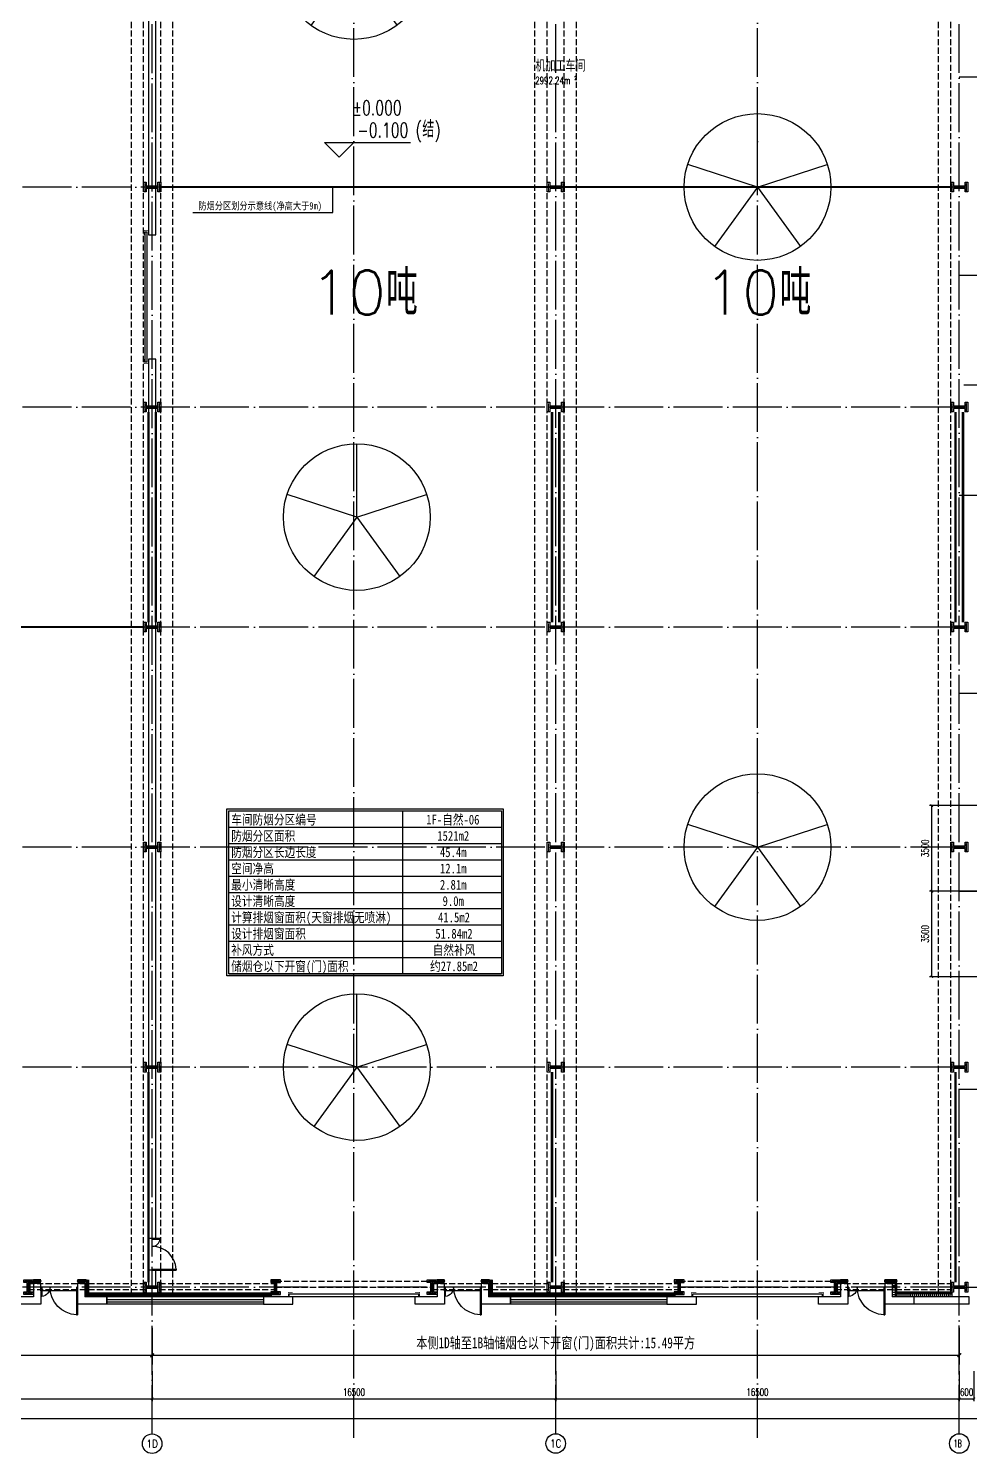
# Model space of a CAD drawing. Extents: x -555607 to 460190, y 498714 to 1664455.
# Drawn here: x -182508 to -144037, y 735017 to 793303 of the extents above; entities that cross this region are included whole.
import ezdxf
from ezdxf.enums import TextEntityAlignment as Align

# ---------------------------------------------------------------- set-up
doc = ezdxf.new("R2010")
doc.units = 0
doc.header["$LTSCALE"] = 1000
doc.header["$MEASUREMENT"] = 0
for name, pattern in [('10平面$0$DASH', [0.35, 0.25, -0.1]), ('CENTER', [2, 1.25, -0.25, 0.25, -0.25]), ('DASH', [0.35, 0.25, -0.1]), ('DOTE', [2.42, 2, -0.2, 0.02, -0.2])]:
    doc.linetypes.add(name, pattern=pattern)
doc.layers.get('Defpoints').update_dxf_attribs({"color": 210})
for name, color, linetype in [('10平面$0$WINDOW', 8, 'Continuous'), ('99平面图例外参$0$A-HATCH-2', 251, 'Continuous'), ('A-AXIS-D', 1, 'Continuous'), ('A-AXIS-DOTE', 14, 'DOTE'), ('A-AXIS-DP', 126, 'Continuous'), ('A-HATCH-2', 251, 'Continuous'), ('A-HRAIL', 250, 'Continuous'), ('A-LIN-V', 9, 'Continuous'), ('A-SFCE', 30, 'Continuous'), ('AS-WALL', 40, 'Continuous'), ('TH_DIM', 3, 'Continuous'), ('建-房间', 7, 'Continuous'), ('建-标高', 3, 'Continuous'), ('建-窗', 8, 'Continuous'), ('暖通', 7, 'Continuous')]:
    doc.layers.add(name, color=color, linetype=linetype)
doc.layers.add('S-col', color=2, linetype='Continuous', lineweight=0)
doc.layers.add('柱间支撑', color=6, linetype='CENTER', lineweight=0)
doc.styles.add('-黑体', font='simhei.ttf', dxfattribs={"width": 0.8})
doc.styles.add('_TCH_AXIS', font='COMPLEX', dxfattribs={"bigfont": 'GBCBIG'})
doc.styles.add('_TCH_DIM_T3', font='SIMPLEX', dxfattribs={"width": 0.705882, "bigfont": 'GBCBIG'})
doc.styles.add('A-AREA', font='SIMPLEX', dxfattribs={"bigfont": 'GBCBIG'})
doc.styles.add('A-STANDARD', font='SIMPLEX', dxfattribs={"bigfont": 'GBCBIG'})
doc.styles.get("Standard").update_dxf_attribs({"font": 'gbenor.shx', "bigfont": 'gbcbig.shx'})
doc.styles.add('图框宋体', font='', dxfattribs={"width": 0.75})
doc.styles.get('图框宋体').set_extended_font_data('SimSun')
doc.linetypes.add('字母', pattern='A,12.7,-5.08,["挡烟垂壁",Standard,S=2.54,R=0,X=-2.54,Y=-1.27],-5.08', length=22.86)
doc.dimstyles.new('_TCH_ARCH&&100', dxfattribs={"dimtxt": 297.5, "dimasz": 100, "dimexe": 100, "dimexo": 100, "dimgap": 126.25, "dimtad": 1, "dimdec": 0, "dimzin": 0, "dimdsep": 46, "dimtxsty": '_TCH_DIM_T3', "dimblk": 'ARCHTICK', "dimcen": 0.09, "dimclrt": 7, "dimazin": 2, "dimtfac": 1, "dimtdec": 0, "dimtix": 1, "dimtmove": 2, "dimatfit": 3, "dimfxl": 100, "dimtolj": 1, "dimtzin": 0, "dimarcsym": 0})
doc.dimstyles.new('_TCH_ARCH&&150', dxfattribs={"dimtxt": 446.25, "dimasz": 150, "dimexe": 375, "dimexo": 450, "dimgap": 150, "dimtad": 1, "dimdec": 0, "dimzin": 0, "dimdsep": 46, "dimtxsty": '_TCH_DIM_T3', "dimblk": 'ARCHTICK', "dimcen": 0.09, "dimclrt": 7, "dimazin": 2, "dimtfac": 1, "dimtdec": 0, "dimtix": 1, "dimtmove": 2, "dimatfit": 3, "dimfxl": 1, "dimtolj": 1, "dimtzin": 0, "dimarcsym": 0})

# ---------------------------------------------------------------- blocks, each defined once
blk = doc.blocks.new('10平面$0$$DorLib2D$00000126')
at = {"color": 0, "linetype": 'Continuous'}
for p, q in [((-0.532, 0.5), (-0.532, 0.9)), ((0.532, 0.9), (0.532, 0.5))]:
    blk.add_line(p, q, dxfattribs=at)
at = {"color": 0, "linetype": '10平面$0$DASH'}
for p, q in [((-0.532, 0.9), (0.532, 0.9)), ((-0.532, 0.5), (0.532, 0.5))]:
    blk.add_line(p, q, dxfattribs=at)
blk = doc.blocks.new('DOOR2DLIB$SYSLIB$00000123')
at = {"color": 0}
for p, q in [((0.475, -0.001), (0.475, 0.752)), ((0.475, 0.752), (0.5, 0.752)), ((0.5, -0.001), (0.5, 0.752)), ((-0.5, 0), (-0.5, 0.252)), ((-0.475, 0.252), (-0.5, 0.252)), ((-0.475, 0), (-0.475, 0.252)), ((-0.475, 0), (-0.5, 0)), ((0.475, -0.001), (0.5, -0.001))]:
    blk.add_line(p, q, dxfattribs=at)
for centre, radius, start, end in [((0.505, -0.002), 0.755, 92.2493, 179.7238), ((-0.501, 0.003), 0.251, 359.7899, 84.0974)]:
    blk.add_arc(centre, radius, start, end, dxfattribs=at)
blk = doc.blocks.new('G$C325EBD4F')
at = {"layer": '10平面$0$WINDOW'}
blk.add_line((5200, -50), (3700, -50), dxfattribs=at)
at = {"layer": 'AS-WALL'}
for p, q in [((3700, 250), (3400, 250)), ((3400, 250), (3400, -300)), ((3700, -50), (3700, 250)), ((5500, 250), (5200, 250)), ((5200, 250), (5200, -50)), ((5500, 250), (5500, -300)), ((3400, -300), (2500, -300)), ((2500, -600), (2500, -300)), ((3700, -50), (3700, -600)), ((5200, -50), (5200, -600)), ((6400, -300), (5500, -300)), ((6400, -600), (6400, -300)), ((3700, -600), (2500, -600)), ((6400, -600), (5200, -600))]:
    blk.add_line(p, q, dxfattribs=at)
at = {"layer": '10平面$0$WINDOW', "zscale": 300}
for name, p, xscale, yscale, rotation in [('DOOR2DLIB$SYSLIB$00000123', (4450, 100), -1500, 1500, 180.0000000000445), ('10平面$0$$DorLib2D$00000126', (0, -450), 5000, -300, 180.0000000000008)]:
    blk.add_blockref(name, p, dxfattribs=dict(at, xscale=xscale, yscale=yscale, rotation=rotation))
blk = doc.blocks.new('w4324324')
at = {"layer": 'A-HATCH-2', "color": 250}
for q in [(-1694760, 686605), (-1697614, 684532), (-1691907, 684532), (-1696524, 681178), (-1692997, 681178)]:
    blk.add_line((-1694760, 683605), q, dxfattribs=at)
blk.add_circle((-1694760, 683605), 3000, dxfattribs=at)
blk = doc.blocks.new('w423432')
at = {"layer": 'A-LIN-V'}
for p in [(0, -26961), (16500, -36000), (120, -49500), (16500, -63000), (120, -72000)]:
    blk.add_blockref('w4324324', p, dxfattribs=at)
blk = doc.blocks.new('23124232432')
at = {"layer": '柱间支撑', "color": 250, "const_width": 100}
for points in [[(-177604, 777620), (-177604, 769020)], [(-177304, 777620), (-177304, 769020)], [(-161104, 777620), (-161104, 769020)], [(-160804, 777620), (-160804, 769020)], [(-144604, 777620), (-144604, 769020)], [(-144304, 777620), (-144304, 769020)], [(-177604, 750620), (-177604, 742020)], [(-161104, 750620), (-161104, 742020)], [(-144604, 750620), (-144604, 742020)]]:
    blk.add_lwpolyline(points, dxfattribs=at)
blk = doc.blocks.new('_FZH')
at = {"layer": 'A-HATCH-2', "color": 8}
blk.add_lwpolyline([(-0.437, -0.25), (-0.437, 0.25), (-0.297, 0.25), (-0.297, 0.067), (0.298, 0.067), (0.298, 0.25), (0.438, 0.25), (0.438, -0.25), (0.298, -0.25), (0.298, -0.068), (-0.297, -0.068), (-0.297, -0.25)], close=True, dxfattribs=at)
at = {"layer": 'S-col', "color": 8}
blk.add_lwpolyline([(-0.375, -0.188), (-0.375, 0.187), (-0.36, 0.187), (-0.36, 0.005), (0.36, 0.005), (0.36, 0.187), (0.375, 0.187), (0.375, -0.188), (0.36, -0.188), (0.36, -0.005), (-0.36, -0.005), (-0.36, -0.188)], close=True, dxfattribs=at)
blk = doc.blocks.new('342343243')
at = {"layer": 'A-AXIS-DP', "color": 5}
blk.add_lwpolyline([(-155704, 832070), (-155404, 832070), (-155404, 832058), (-155550, 832058), (-155550, 831582), (-155404, 831582), (-155404, 831570), (-155704, 831570), (-155704, 831582), (-155558, 831582), (-155558, 832058), (-155704, 832058), (-155704, 832070)], close=True, dxfattribs=at)
at = {"layer": 'A-HATCH-2'}
blk.add_lwpolyline([(-155754, 832120), (-155354, 832120), (-155354, 832008), (-155500, 832008), (-155500, 831632), (-155354, 831632), (-155354, 831520), (-155754, 831520), (-155754, 831632), (-155608, 831632), (-155608, 832008), (-155754, 832008)], close=True, dxfattribs=at)
blk = doc.blocks.new('_ArchTick')
at = {"color": 0, "linetype": 'ByBlock', "const_width": 0.4}
blk.add_lwpolyline([(-0.5, -0.5), (0.5, 0.5)], dxfattribs=at)
blk = doc.blocks.new('*D154')
at = {"layer": 'A-AXIS-D', "color": 0, "lineweight": -2, "transparency": 16777216}
for p, q in [((-254554, 738280), (-254554, 736353)), ((-128054, 738280), (-128054, 736353)), ((-254554, 736453), (-128054, 736453))]:
    blk.add_line(p, q, dxfattribs=at)
at = {"layer": 'Defpoints', "color": 0, "transparency": 16777216}
for p in [(-254554, 738380), (-128054, 738380), (-128054, 736453)]:
    blk.add_point(p, dxfattribs=at)
at = {"layer": 'A-AXIS-D', "color": 0, "lineweight": -2, "transparency": 16777216, "xscale": 100, "yscale": 100, "zscale": 100, "rotation": 180}
blk.add_blockref('_ArchTick', (-254554, 736453), dxfattribs=at)
at = {"layer": 'A-AXIS-D', "color": 0, "lineweight": -2, "transparency": 16777216, "xscale": 100, "yscale": 100, "zscale": 100}
blk.add_blockref('_ArchTick', (-128054, 736453), dxfattribs=at)
at = {"layer": 'A-AXIS-D', "color": 7, "transparency": 16777216, "insert": (-191304, 736728), "char_height": 297.5, "attachment_point": 5, "style": '_TCH_DIM_T3'}
blk.add_mtext('\\A1;126500', dxfattribs=at)
blk = doc.blocks.new('*D160')
at = {"layer": 'A-AXIS-D', "color": 0, "lineweight": -2, "transparency": 16777216}
for p, q in [((-193954, 738380), (-193954, 737153)), ((-177454, 738380), (-177454, 737153)), ((-193954, 737253), (-177454, 737253))]:
    blk.add_line(p, q, dxfattribs=at)
at = {"layer": 'Defpoints', "color": 0, "transparency": 16777216}
for p in [(-193954, 738480), (-177454, 738480), (-177454, 737253)]:
    blk.add_point(p, dxfattribs=at)
at = {"layer": 'A-AXIS-D', "color": 0, "lineweight": -2, "transparency": 16777216, "xscale": 100, "yscale": 100, "zscale": 100, "rotation": 180}
blk.add_blockref('_ArchTick', (-193954, 737253), dxfattribs=at)
at = {"layer": 'A-AXIS-D', "color": 0, "lineweight": -2, "transparency": 16777216, "xscale": 100, "yscale": 100, "zscale": 100}
blk.add_blockref('_ArchTick', (-177454, 737253), dxfattribs=at)
at = {"layer": 'A-AXIS-D', "color": 7, "transparency": 16777216, "insert": (-185704, 737528), "char_height": 297.5, "attachment_point": 5, "style": '_TCH_DIM_T3'}
blk.add_mtext('\\A1;16500', dxfattribs=at)
blk = doc.blocks.new('*D161')
at = {"layer": 'A-AXIS-D', "color": 0, "lineweight": -2, "transparency": 16777216}
for p, q in [((-177454, 738380), (-177454, 737153)), ((-160954, 738380), (-160954, 737153)), ((-177454, 737253), (-160954, 737253))]:
    blk.add_line(p, q, dxfattribs=at)
at = {"layer": 'Defpoints', "color": 0, "transparency": 16777216}
for p in [(-177454, 738480), (-160954, 738480), (-160954, 737253)]:
    blk.add_point(p, dxfattribs=at)
at = {"layer": 'A-AXIS-D', "color": 0, "lineweight": -2, "transparency": 16777216, "xscale": 100, "yscale": 100, "zscale": 100, "rotation": 180}
blk.add_blockref('_ArchTick', (-177454, 737253), dxfattribs=at)
at = {"layer": 'A-AXIS-D', "color": 0, "lineweight": -2, "transparency": 16777216, "xscale": 100, "yscale": 100, "zscale": 100}
blk.add_blockref('_ArchTick', (-160954, 737253), dxfattribs=at)
at = {"layer": 'A-AXIS-D', "color": 7, "transparency": 16777216, "insert": (-169204, 737528), "char_height": 297.5, "attachment_point": 5, "style": '_TCH_DIM_T3'}
blk.add_mtext('\\A1;16500', dxfattribs=at)
blk = doc.blocks.new('*D162')
at = {"layer": 'A-AXIS-D', "color": 0, "lineweight": -2, "transparency": 16777216}
for p, q in [((-160954, 738380), (-160954, 737153)), ((-144454, 738380), (-144454, 737153)), ((-160954, 737253), (-144454, 737253))]:
    blk.add_line(p, q, dxfattribs=at)
at = {"layer": 'Defpoints', "color": 0, "transparency": 16777216}
for p in [(-160954, 738480), (-144454, 738480), (-144454, 737253)]:
    blk.add_point(p, dxfattribs=at)
at = {"layer": 'A-AXIS-D', "color": 0, "lineweight": -2, "transparency": 16777216, "xscale": 100, "yscale": 100, "zscale": 100, "rotation": 180}
blk.add_blockref('_ArchTick', (-160954, 737253), dxfattribs=at)
at = {"layer": 'A-AXIS-D', "color": 0, "lineweight": -2, "transparency": 16777216, "xscale": 100, "yscale": 100, "zscale": 100}
blk.add_blockref('_ArchTick', (-144454, 737253), dxfattribs=at)
at = {"layer": 'A-AXIS-D', "color": 7, "transparency": 16777216, "insert": (-152704, 737528), "char_height": 297.5, "attachment_point": 5, "style": '_TCH_DIM_T3'}
blk.add_mtext('\\A1;16500', dxfattribs=at)
blk = doc.blocks.new('*D163')
at = {"layer": 'A-AXIS-D', "color": 0, "lineweight": -2, "transparency": 16777216}
for p, q in [((-144454, 738380), (-144454, 737153)), ((-143854, 738380), (-143854, 737153)), ((-144454, 737253), (-143854, 737253))]:
    blk.add_line(p, q, dxfattribs=at)
at = {"layer": 'Defpoints', "color": 0, "transparency": 16777216}
for p in [(-144454, 738480), (-143854, 738480), (-143854, 737253)]:
    blk.add_point(p, dxfattribs=at)
at = {"layer": 'A-AXIS-D', "color": 0, "lineweight": -2, "transparency": 16777216, "xscale": 100, "yscale": 100, "zscale": 100, "rotation": 180}
blk.add_blockref('_ArchTick', (-144454, 737253), dxfattribs=at)
at = {"layer": 'A-AXIS-D', "color": 0, "lineweight": -2, "transparency": 16777216, "xscale": 100, "yscale": 100, "zscale": 100}
blk.add_blockref('_ArchTick', (-143854, 737253), dxfattribs=at)
at = {"layer": 'A-AXIS-D', "color": 7, "transparency": 16777216, "insert": (-144154, 737528), "char_height": 297.5, "attachment_point": 5, "style": '_TCH_DIM_T3'}
blk.add_mtext('\\A1;600', dxfattribs=at)
blk = doc.blocks.new('WINDOW2DLIB$DYNSTYLE$00000005')
at = {"color": 0}
for points in [[(-0.5, 0.5), (-0.5, -0.5)], [(-0.5, 0.5), (0.5, 0.5)], [(0.5, -0.5), (0.5, 0.5)], [(0.5, 0.1667), (-0.5, 0.1667)], [(0.5, -0.1667), (-0.5, -0.1667)], [(-0.5, -0.5), (0.5, -0.5)]]:
    blk.add_lwpolyline(points, dxfattribs=at)
blk = doc.blocks.new('3333')
at = {"layer": 'A-SFCE', "color": 250, "const_width": 20}
blk.add_lwpolyline([(-227064, 766320), (-227064, 766510), (-227244, 766510), (-227244, 766320)], dxfattribs=at)
blk = doc.blocks.new('99平面图例外参$0$$LinePat$圆环')
for points in [[(0, 150), (300, 150)], [(0, 0), (300, 0)], [(0, -150), (300, -150)]]:
    blk.add_lwpolyline(points)
at = {"color": 0}
blk.add_circle((150, 0), 150, dxfattribs=at)
blk = doc.blocks.new('99平面图例外参$0$$LinePat$填挖边坡')
at = {"color": 0}
for p, q in [((0, 0), (0, -1500)), ((300, 0), (300, -600))]:
    blk.add_line(p, q, dxfattribs=at)
at = {"layer": 'Defpoints', "color": 0}
blk.add_point((600, 0), dxfattribs=at)
blk = doc.blocks.new('*D566')
at = {"layer": 'Defpoints', "color": 0, "transparency": 16777216}
for p in [(-145578, 761520), (-142454, 761520), (-142454, 758020)]:
    blk.add_point(p, dxfattribs=at)
at = {"layer": 'TH_DIM', "color": 0, "lineweight": -2, "transparency": 16777216}
for p, q in [((-142554, 761520), (-145678, 761520)), ((-145578, 758020), (-145578, 761520)), ((-142554, 758020), (-145678, 758020))]:
    blk.add_line(p, q, dxfattribs=at)
at = {"layer": 'TH_DIM', "color": 0, "lineweight": -2, "transparency": 16777216, "xscale": 100, "yscale": 100, "zscale": 100}
for p, rotation in [((-145578, 761520), 90), ((-145578, 758020), 270)]:
    blk.add_blockref('_ArchTick', p, dxfattribs=dict(at, rotation=rotation))
at = {"layer": 'TH_DIM', "color": 7, "transparency": 16777216, "insert": (-145853, 759770), "char_height": 297.5, "attachment_point": 5, "rotation": 90, "style": '_TCH_DIM_T3'}
blk.add_mtext('\\A1;3500', dxfattribs=at)
blk = doc.blocks.new('*D567')
at = {"layer": 'Defpoints', "color": 0, "transparency": 16777216}
for p in [(-145578, 758020), (-142454, 758020), (-142454, 754520)]:
    blk.add_point(p, dxfattribs=at)
at = {"layer": 'TH_DIM', "color": 0, "lineweight": -2, "transparency": 16777216}
for p, q in [((-142554, 758020), (-145678, 758020)), ((-145578, 754520), (-145578, 758020)), ((-142554, 754520), (-145678, 754520))]:
    blk.add_line(p, q, dxfattribs=at)
at = {"layer": 'TH_DIM', "color": 0, "lineweight": -2, "transparency": 16777216, "xscale": 100, "yscale": 100, "zscale": 100}
for p, rotation in [((-145578, 758020), 90), ((-145578, 754520), 270)]:
    blk.add_blockref('_ArchTick', p, dxfattribs=dict(at, rotation=rotation))
at = {"layer": 'TH_DIM', "color": 7, "transparency": 16777216, "insert": (-145853, 756270), "char_height": 297.5, "attachment_point": 5, "rotation": 90, "style": '_TCH_DIM_T3'}
blk.add_mtext('\\A1;3500', dxfattribs=at)
blk = doc.blocks.new('*D609')
at = {"layer": 'Defpoints', "color": 0, "transparency": 16777216}
for p in [(-177454, 740602), (-144454, 740602), (-144454, 739036)]:
    blk.add_point(p, dxfattribs=at)
at = {"layer": 'TH_DIM', "color": 0, "lineweight": -2, "transparency": 16777216}
for p, q in [((-177454, 740152), (-177454, 738661)), ((-144454, 740152), (-144454, 738661)), ((-177454, 739036), (-144454, 739036))]:
    blk.add_line(p, q, dxfattribs=at)
at = {"layer": 'TH_DIM', "color": 0, "lineweight": -2, "transparency": 16777216, "xscale": 150, "yscale": 150, "zscale": 150, "rotation": 180}
blk.add_blockref('_ArchTick', (-177454, 739036), dxfattribs=at)
at = {"layer": 'TH_DIM', "color": 0, "lineweight": -2, "transparency": 16777216, "xscale": 150, "yscale": 150, "zscale": 150}
blk.add_blockref('_ArchTick', (-144454, 739036), dxfattribs=at)
at = {"layer": 'TH_DIM', "color": 7, "transparency": 16777216, "insert": (-160954, 739484), "char_height": 446.25, "attachment_point": 5, "style": '图框宋体'}
blk.add_mtext('\\A1;本侧1D轴至1B轴储烟仓以下开窗(门)面积共计:15.49平方', dxfattribs=at)
blk = doc.blocks.new('*D610')
at = {"layer": 'Defpoints', "color": 0, "transparency": 16777216}
for p in [(-226954, 740602), (-177454, 740602), (-177454, 739036)]:
    blk.add_point(p, dxfattribs=at)
at = {"layer": 'TH_DIM', "color": 0, "lineweight": -2, "transparency": 16777216}
for p, q in [((-226954, 740152), (-226954, 738661)), ((-177454, 740152), (-177454, 738661)), ((-226954, 739036), (-177454, 739036))]:
    blk.add_line(p, q, dxfattribs=at)
at = {"layer": 'TH_DIM', "color": 0, "lineweight": -2, "transparency": 16777216, "xscale": 150, "yscale": 150, "zscale": 150, "rotation": 180}
blk.add_blockref('_ArchTick', (-226954, 739036), dxfattribs=at)
at = {"layer": 'TH_DIM', "color": 0, "lineweight": -2, "transparency": 16777216, "xscale": 150, "yscale": 150, "zscale": 150}
blk.add_blockref('_ArchTick', (-177454, 739036), dxfattribs=at)
at = {"layer": 'TH_DIM', "color": 7, "transparency": 16777216, "insert": (-202204, 739484), "char_height": 446.25, "attachment_point": 5, "style": '图框宋体'}
blk.add_mtext('\\A1;本侧1G轴至1D轴储烟仓以下开窗(门)面积共计:19.35平方', dxfattribs=at)

msp = doc.modelspace()

# ---------------------------------------------------------------- linework, layer by layer
at = {"layer": 'A-AXIS-D'}
for centre in [(-177454.2, 735417), (-160954.2, 735426.1), (-144454.2, 735426.1)]:
    msp.add_circle(centre, 400, dxfattribs=at)
at = {"layer": 'A-AXIS-DOTE', "color": 250}
for p, q in [((-177454.2, 735817), (-177454.2, 841482.3)), ((-169204.2, 735660), (-169204.2, 841482.3)), ((-160954.2, 735826.1), (-160954.2, 841482.3)), ((-152704.2, 735660), (-152704.2, 841482.3)), ((-144454.2, 735826.1), (-144454.2, 841426.4)), ((-144454.2, 791320), (-122074.9, 791320)), ((-144454.2, 786820), (-262046.4, 786820)), ((-144454.2, 783220), (-122074.9, 783220)), ((-108381.4, 778720), (-144454.2, 778720)), ((-144454.2, 777820), (-262046.4, 777820)), ((-144454.2, 774220), (-122074.9, 774220)), ((-144454.2, 768820), (-262046.4, 768820)), ((-144454.2, 766120), (-122074.9, 766120)), ((-144454.2, 759820), (-262046.4, 759820)), ((-144454.2, 758020), (-122074.9, 758020)), ((-144454.2, 750820), (-262046.4, 750820)), ((-144454.2, 749920), (-122074.9, 749920)), ((-144454.2, 741820), (-262046.4, 741820)), ((-144454.2, 741820), (-122074.9, 741820))]:
    msp.add_line(p, q, dxfattribs=at)
at = {"layer": 'A-HATCH-2', "color": 250, "linetype": 'DASH'}
for p, q in [((-178304.2, 741520), (-178304.2, 832220)), ((-177804.2, 741520), (-177804.2, 832220)), ((-177104.2, 741520), (-177104.2, 832220)), ((-176604.2, 741520), (-176604.2, 832220)), ((-161804.2, 741520), (-161804.2, 832220)), ((-161304.2, 741520), (-161304.2, 832220)), ((-160604.2, 741520), (-160604.2, 832220)), ((-160104.2, 741520), (-160104.2, 832220)), ((-145304.2, 741520), (-145304.2, 822870)), ((-144804.2, 741520), (-144804.2, 822870))]:
    msp.add_line(p, q, dxfattribs=at)
at = {"layer": 'A-HRAIL', "color": 250}
for p, q in [((-149004.2, 742020), (-149004.2, 742120)), ((-147504.2, 742020), (-147504.2, 742120)), ((-147004.2, 742020), (-147004.2, 742120))]:
    msp.add_line(p, q, dxfattribs=at)
at = {"layer": 'A-LIN-V', "color": 250}
for p, q in [((-147204.2, 741970), (-147004.2, 741970)), ((-147004.2, 741620), (-147004.2, 741970)), ((-144754.2, 741620), (-147004.2, 741620)), ((-144754.2, 741620), (-144754.2, 741420))]:
    msp.add_line(p, q, dxfattribs=at)
at = {"layer": 'A-SFCE', "color": 250, "linetype": 'DASH'}
for p, q in [((-172400.2, 742070), (-166008.2, 742070)), ((-155900.2, 742070), (-149508.2, 742070)), ((-182508.2, 741970), (-177754.2, 741970)), ((-182508.2, 741720), (-177754.2, 741720)), ((-177154.2, 741970), (-172400.2, 741970)), ((-177154.2, 741720), (-172400.2, 741720)), ((-172400.2, 741820), (-166008.2, 741820)), ((-166008.2, 741970), (-161254.2, 741970)), ((-166008.2, 741720), (-161254.2, 741720)), ((-160654.2, 741970), (-155900.2, 741970)), ((-160654.2, 741720), (-155900.2, 741720)), ((-155900.2, 741820), (-149508.2, 741820)), ((-149508.2, 741970), (-144754.2, 741970)), ((-149508.2, 741720), (-144754.2, 741720))]:
    msp.add_line(p, q, dxfattribs=at)
at = {"layer": 'AS-WALL'}
for p, q in [((-177604.2, 829820), (-177604.2, 784858.4)), ((-177304.2, 784858.4), (-177304.2, 829820)), ((-177604.2, 784858.4), (-177304.2, 784858.4)), ((-177604.2, 779781.6), (-177604.2, 743820)), ((-177304.2, 779781.6), (-177604.2, 779781.6)), ((-177304.2, 743820), (-177304.2, 779781.6)), ((-177604.2, 743820), (-177304.2, 743820)), ((-177304.2, 742520), (-177604.2, 742520)), ((-177604.2, 742520), (-177604.2, 741824)), ((-177304.2, 741824), (-177304.2, 742520)), ((-179304.2, 741420), (-179304.2, 741120)), ((-177604.2, 741824), (-177304.2, 741824)), ((-171704.2, 741420), (-172904.2, 741420)), ((-172904.2, 741420), (-172904.2, 741120)), ((-171704.2, 741120), (-171704.2, 741420)), ((-162804.2, 741420), (-162804.2, 741120)), ((-155204.2, 741420), (-156404.2, 741420)), ((-156404.2, 741420), (-156404.2, 741120)), ((-155204.2, 741120), (-155204.2, 741420)), ((-144054.2, 741420), (-146304.2, 741420)), ((-146304.2, 741120), (-146304.2, 741420)), ((-144054.2, 741120), (-144054.2, 741420)), ((-172904.2, 741120), (-171704.2, 741120)), ((-156404.2, 741120), (-155204.2, 741120)), ((-144054.2, 741120), (-146304.2, 741120))]:
    msp.add_line(p, q, dxfattribs=at)
at = {"layer": '建-标高', "color": 8}
for p, q in [((-169806.4, 788040), (-170406.4, 788640)), ((-170406.4, 788640), (-166886.4, 788640)), ((-169806.4, 788040), (-169206.4, 788640))]:
    msp.add_line(p, q, dxfattribs=at)
at = {"layer": '暖通', "color": 7}
for p, q in [((-170060, 785780), (-170060, 786820)), ((-175790, 785780), (-170060, 785780))]:
    msp.add_line(p, q, dxfattribs=at)
at = {"layer": '暖通'}
for p, q in [((-167224.2, 761302.4), (-167224.2, 754637.2)), ((-174317.6, 760635.9), (-163175.5, 760635.9)), ((-174317.6, 759969.3), (-163175.5, 759969.3)), ((-174317.6, 759302.8), (-163175.5, 759302.8)), ((-174317.6, 758636.3), (-163175.5, 758636.3)), ((-174317.6, 757969.8), (-163175.5, 757969.8)), ((-174317.6, 757303.3), (-163175.5, 757303.3)), ((-174317.6, 756636.7), (-163175.5, 756636.7)), ((-174317.6, 755970.2), (-163175.5, 755970.2)), ((-174317.6, 755303.7), (-163175.5, 755303.7)), ((-174317.6, 754637.2), (-163175.5, 754637.2)), ((-174317.6, 754637.2), (-163175.5, 754637.2))]:
    msp.add_line(p, q, dxfattribs=at)
at = {"layer": '暖通', "color": 2, "linetype": '字母', "ltscale": 0.05, "const_width": 80}
for points in [[(-177104.2, 786820), (-144804.2, 786820)], [(-226604.2, 768820), (-177804.2, 768820)]]:
    msp.add_lwpolyline(points, dxfattribs=at)
at = {"layer": '暖通'}
for points in [[(-174397.6, 761382.4), (-163095.5, 761382.4), (-163095.5, 754557.2), (-174397.6, 754557.2)], [(-174317.6, 761302.4), (-163175.5, 761302.4), (-163175.5, 754637.2), (-174317.6, 754637.2)]]:
    msp.add_lwpolyline(points, close=True, dxfattribs=at)

# ---------------------------------------------------------------- block references
at = {"color": 250, "xscale": 800.0000000000005, "yscale": 800.0000000000005, "zscale": 800.0000000000005}
for p in [(-177454.2, 786820), (-160954.2, 786820), (-144454.2, 786820), (-177454.2, 777820), (-160954.2, 777820), (-144454.2, 777820), (-177454.2, 768820), (-160954.2, 768820), (-144454.2, 768820), (-177454.2, 759820), (-160954.2, 759820), (-144454.2, 759820), (-177454.2, 750820), (-160954.2, 750820), (-144454.2, 750820), (-177454.2, 741820), (-177454.2, 741820), (-160954.2, 741820), (-160954.2, 741820), (-144454.2, 741820)]:
    msp.add_blockref('_FZH', p, dxfattribs=at)
for p in [(-185704.2, 741720), (-169204.2, 741720), (-152704.2, 741720)]:
    msp.add_blockref('G$C325EBD4F', p)
at = {"layer": '10平面$0$WINDOW'}
for name, p, xscale, yscale, zscale, rotation in [('10平面$0$$DorLib2D$00000126', (-177554.2, 782320), -5000, -200, 200, 270.0000000009372), ('DOOR2DLIB$SYSLIB$00000123', (-177454.2, 743170), -1300, -1300, 300, 90.00000000093509)]:
    msp.add_blockref(name, p, dxfattribs=dict(at, xscale=xscale, yscale=yscale, zscale=zscale, rotation=rotation))
at = {"layer": '99平面图例外参$0$A-HATCH-2', "color": 250, "xscale": 0.1527777777822404, "yscale": 0.1333333333333333, "zscale": 0.1333333333333333, "rotation": 270.0000000008095}
for p in [(-147004.2, 741970), (-147004.2, 741878.3), (-147004.2, 741786.7), (-147004.2, 741695), (-147004.2, 741603.3), (-147004.2, 741511.7)]:
    msp.add_blockref('99平面图例外参$0$$LinePat$填挖边坡', p, dxfattribs=at)
at = {"layer": '99平面图例外参$0$A-HATCH-2', "color": 250, "xscale": 0.1339285706538846, "yscale": 0.1333333333333333, "zscale": 0.1333333333333333}
for p in [(-147004.2, 741620), (-146923.8, 741620), (-146843.5, 741620), (-146763.1, 741620), (-146682.8, 741620), (-146602.4, 741620), (-146522, 741620), (-146441.7, 741620), (-146361.3, 741620), (-146281, 741620), (-146200.6, 741620), (-146120.3, 741620), (-146039.9, 741620), (-145959.5, 741620), (-145879.2, 741620), (-145798.8, 741620), (-145718.5, 741620), (-145638.1, 741620), (-145557.8, 741620), (-145477.4, 741620), (-145397, 741620), (-145316.7, 741620), (-145236.3, 741620), (-145156, 741620), (-145075.6, 741620), (-144995.3, 741620), (-144914.9, 741620), (-144834.5, 741620)]:
    msp.add_blockref('99平面图例外参$0$$LinePat$填挖边坡', p, dxfattribs=at)
at = {"layer": 'A-AXIS-DP', "color": 250}
for p in [(-26950, -90000), (-10450, -90000), (6050, -90000)]:
    msp.add_blockref('342343243', p, dxfattribs=at)
at = {"layer": 'A-AXIS-DP', "color": 250, "xscale": -1}
for p in [(-327958.4, -90000), (-311458.4, -90000)]:
    msp.add_blockref('342343243', p, dxfattribs=at)
at = {"layer": 'A-HRAIL', "color": 250}
for p, xscale, yscale, zscale, rotation in [((-182204.2, 742070), 0.3333333120064927, 0.3333333120064927, 0.3333333120064927, 180), ((-182104.2, 742070), 0.3333333120064927, 0.3333333120064927, 0.3333333120064927, 180), ((-182004.2, 742070), 0.3333333120064927, 0.3333333120064927, 0.3333333120064927, 180), ((-180387.5, 742070), 0.3888888887815369, 0.3333333333111111, 0.3333333333111111, 180), ((-180270.9, 742070), 0.3888888887815369, 0.3333333333111111, 0.3333333333111111, 180), ((-180154.2, 742070), 0.3888888887815369, 0.3333333333111111, 0.3333333333111111, 180), ((-180104.2, 742120), 0.3611111226889233, 0.3333333333111111, 0.3333333333111111, 270), ((-180104.2, 742011.7), 0.3611111226889233, 0.3333333333111111, 0.3333333333111111, 270), ((-165704.2, 742070), 0.3333333120064927, 0.3333333120064927, 0.3333333120064927, 180), ((-165604.2, 742070), 0.3333333120064927, 0.3333333120064927, 0.3333333120064927, 180), ((-165504.2, 742070), 0.3333333120064927, 0.3333333120064927, 0.3333333120064927, 180), ((-163887.5, 742070), 0.3888888887815369, 0.3333333333111111, 0.3333333333111111, 180), ((-163770.9, 742070), 0.3888888887815369, 0.3333333333111111, 0.3333333333111111, 180), ((-163654.2, 742070), 0.3888888887815369, 0.3333333333111111, 0.3333333333111111, 180), ((-163604.2, 742120), 0.3611111226889233, 0.3333333333111111, 0.3333333333111111, 270), ((-163604.2, 742011.7), 0.3611111226889233, 0.3333333333111111, 0.3333333333111111, 270), ((-149204.2, 742070), 0.3333333120064927, 0.3333333120064927, 0.3333333120064927, 180), ((-149104.2, 742070), 0.3333333120064927, 0.3333333120064927, 0.3333333120064927, 180), ((-149004.2, 742070), 0.3333333120064927, 0.3333333120064927, 0.3333333120064927, 180), ((-147404.2, 742070), 0.333333347064456, 0.333333347064456, 0.333333347064456, 180), ((-147304.2, 742070), 0.333333347064456, 0.333333347064456, 0.333333347064456, 180), ((-147204.2, 742070), 0.333333347064456, 0.333333347064456, 0.333333347064456, 180), ((-147104.2, 742070), 0.333333347064456, 0.333333347064456, 0.333333347064456, 180), ((-147004.2, 742070), 0.333333347064456, 0.333333347064456, 0.333333347064456, 180), ((-180104.2, 741903.3), 0.3611111226889233, 0.3333333333111111, 0.3333333333111111, 270), ((-180104.2, 741795), 0.3611111226889233, 0.3333333333111111, 0.3333333333111111, 270), ((-180104.2, 741686.7), 0.3611111226889233, 0.3333333333111111, 0.3333333333111111, 270), ((-180104.2, 741578.3), 0.3611111226889233, 0.3333333333111111, 0.3333333333111111, 270), ((-180054.2, 741526), 0.3333333334021359, 0.3333333334021359, 0.3333333334021359, 180), ((-179954.2, 741526), 0.3333333334021359, 0.3333333334021359, 0.3333333334021359, 180), ((-179854.2, 741526), 0.3333333334021359, 0.3333333334021359, 0.3333333334021359, 180), ((-179754.2, 741526), 0.3333333334021359, 0.3333333334021359, 0.3333333334021359, 180), ((-179654.2, 741526), 0.3333333334021359, 0.3333333334021359, 0.3333333334021359, 180), ((-179554.2, 741526), 0.3333333334021359, 0.3333333334021359, 0.3333333334021359, 180), ((-179454.2, 741526), 0.3333333334021359, 0.3333333334021359, 0.3333333334021359, 180), ((-179354.2, 741526), 0.3333333334021359, 0.3333333334021359, 0.3333333334021359, 180), ((-179254.2, 741526), 0.3333333334021359, 0.3333333334021359, 0.3333333334021359, 180), ((-179154.2, 741526), 0.3333333334021359, 0.3333333334021359, 0.3333333334021359, 180), ((-179054.2, 741526), 0.3333333334021359, 0.3333333334021359, 0.3333333334021359, 180), ((-178954.2, 741526), 0.3333333334021359, 0.3333333334021359, 0.3333333334021359, 180), ((-178854.2, 741526), 0.3333333334021359, 0.3333333334021359, 0.3333333334021359, 180), ((-178754.2, 741526), 0.3333333334021359, 0.3333333334021359, 0.3333333334021359, 180), ((-178654.2, 741526), 0.3333333334021359, 0.3333333334021359, 0.3333333334021359, 180), ((-178554.2, 741526), 0.3333333334021359, 0.3333333334021359, 0.3333333334021359, 180), ((-178454.2, 741526), 0.3333333334021359, 0.3333333334021359, 0.3333333334021359, 180), ((-178354.2, 741526), 0.3333333334021359, 0.3333333334021359, 0.3333333334021359, 180), ((-178254.2, 741526), 0.3333333334021359, 0.3333333334021359, 0.3333333334021359, 180), ((-178154.2, 741526), 0.3333333334021359, 0.3333333334021359, 0.3333333334021359, 180), ((-178054.2, 741526), 0.3333333334021359, 0.3333333334021359, 0.3333333334021359, 180), ((-177954.2, 741526), 0.3333333334021359, 0.3333333334021359, 0.3333333334021359, 180), ((-177854.2, 741526), 0.3333333334021359, 0.3333333334021359, 0.3333333334021359, 180), ((-177754.2, 741526), 0.3333333334021359, 0.3333333334021359, 0.3333333334021359, 180), ((-177654.2, 741526), 0.3333333334021359, 0.3333333334021359, 0.3333333334021359, 180), ((-177554.2, 741526), 0.3333333334021359, 0.3333333334021359, 0.3333333334021359, 180), ((-177454.2, 741526), 0.3333333334021359, 0.3333333334021359, 0.3333333334021359, 180), ((-177354.2, 741526), 0.3333333334021359, 0.3333333334021359, 0.3333333334021359, 180), ((-177254.2, 741526), 0.3333333334021359, 0.3333333334021359, 0.3333333334021359, 180), ((-177154.2, 741526), 0.3333333334021359, 0.3333333334021359, 0.3333333334021359, 180), ((-177054.2, 741526), 0.3333333334021359, 0.3333333334021359, 0.3333333334021359, 180), ((-176954.2, 741526), 0.3333333334021359, 0.3333333334021359, 0.3333333334021359, 180), ((-176854.2, 741526), 0.3333333334021359, 0.3333333334021359, 0.3333333334021359, 180), ((-176754.2, 741526), 0.3333333334021359, 0.3333333334021359, 0.3333333334021359, 180), ((-176654.2, 741526), 0.3333333334021359, 0.3333333334021359, 0.3333333334021359, 180), ((-176554.2, 741526), 0.3333333334021359, 0.3333333334021359, 0.3333333334021359, 180), ((-176454.2, 741526), 0.3333333334021359, 0.3333333334021359, 0.3333333334021359, 180), ((-176354.2, 741526), 0.3333333334021359, 0.3333333334021359, 0.3333333334021359, 180), ((-176254.2, 741526), 0.3333333334021359, 0.3333333334021359, 0.3333333334021359, 180), ((-176154.2, 741526), 0.3333333334021359, 0.3333333334021359, 0.3333333334021359, 180), ((-176054.2, 741526), 0.3333333334021359, 0.3333333334021359, 0.3333333334021359, 180), ((-175954.2, 741526), 0.3333333334021359, 0.3333333334021359, 0.3333333334021359, 180), ((-175854.2, 741526), 0.3333333334021359, 0.3333333334021359, 0.3333333334021359, 180), ((-175754.2, 741526), 0.3333333334021359, 0.3333333334021359, 0.3333333334021359, 180), ((-175654.2, 741526), 0.3333333334021359, 0.3333333334021359, 0.3333333334021359, 180), ((-175554.2, 741526), 0.3333333334021359, 0.3333333334021359, 0.3333333334021359, 180), ((-175454.2, 741526), 0.3333333334021359, 0.3333333334021359, 0.3333333334021359, 180), ((-175354.2, 741526), 0.3333333334021359, 0.3333333334021359, 0.3333333334021359, 180), ((-175254.2, 741526), 0.3333333334021359, 0.3333333334021359, 0.3333333334021359, 180), ((-175154.2, 741526), 0.3333333334021359, 0.3333333334021359, 0.3333333334021359, 180), ((-175054.2, 741526), 0.3333333334021359, 0.3333333334021359, 0.3333333334021359, 180), ((-174954.2, 741526), 0.3333333334021359, 0.3333333334021359, 0.3333333334021359, 180), ((-174854.2, 741526), 0.3333333334021359, 0.3333333334021359, 0.3333333334021359, 180), ((-174754.2, 741526), 0.3333333334021359, 0.3333333334021359, 0.3333333334021359, 180), ((-174654.2, 741526), 0.3333333334021359, 0.3333333334021359, 0.3333333334021359, 180), ((-174554.2, 741526), 0.3333333334021359, 0.3333333334021359, 0.3333333334021359, 180), ((-174454.2, 741526), 0.3333333334021359, 0.3333333334021359, 0.3333333334021359, 180), ((-174354.2, 741526), 0.3333333334021359, 0.3333333334021359, 0.3333333334021359, 180), ((-174254.2, 741526), 0.3333333334021359, 0.3333333334021359, 0.3333333334021359, 180), ((-174154.2, 741526), 0.3333333334021359, 0.3333333334021359, 0.3333333334021359, 180), ((-174054.2, 741526), 0.3333333334021359, 0.3333333334021359, 0.3333333334021359, 180), ((-173954.2, 741526), 0.3333333334021359, 0.3333333334021359, 0.3333333334021359, 180), ((-173854.2, 741526), 0.3333333334021359, 0.3333333334021359, 0.3333333334021359, 180), ((-173754.2, 741526), 0.3333333334021359, 0.3333333334021359, 0.3333333334021359, 180), ((-173654.2, 741526), 0.3333333334021359, 0.3333333334021359, 0.3333333334021359, 180), ((-173554.2, 741526), 0.3333333334021359, 0.3333333334021359, 0.3333333334021359, 180), ((-173454.2, 741526), 0.3333333334021359, 0.3333333334021359, 0.3333333334021359, 180), ((-173354.2, 741526), 0.3333333334021359, 0.3333333334021359, 0.3333333334021359, 180), ((-173254.2, 741526), 0.3333333334021359, 0.3333333334021359, 0.3333333334021359, 180), ((-173154.2, 741526), 0.3333333334021359, 0.3333333334021359, 0.3333333334021359, 180), ((-173054.2, 741526), 0.3333333334021359, 0.3333333334021359, 0.3333333334021359, 180), ((-172954.2, 741526), 0.3333333334021359, 0.3333333334021359, 0.3333333334021359, 180), ((-172854.2, 741526), 0.3333333334021359, 0.3333333334021359, 0.3333333334021359, 180), ((-172754.2, 741526), 0.3333333334021359, 0.3333333334021359, 0.3333333334021359, 180), ((-172654.2, 741526), 0.3333333334021359, 0.3333333334021359, 0.3333333334021359, 180), ((-172554.2, 741526), 0.3333333334021359, 0.3333333334021359, 0.3333333334021359, 180), ((-163604.2, 741903.3), 0.3611111226889233, 0.3333333333111111, 0.3333333333111111, 270), ((-163604.2, 741795), 0.3611111226889233, 0.3333333333111111, 0.3333333333111111, 270), ((-163604.2, 741686.7), 0.3611111226889233, 0.3333333333111111, 0.3333333333111111, 270), ((-163604.2, 741578.3), 0.3611111226889233, 0.3333333333111111, 0.3333333333111111, 270), ((-163554.2, 741526), 0.3333333334021346, 0.3333333334021346, 0.3333333334021346, 180), ((-163454.2, 741526), 0.3333333334021346, 0.3333333334021346, 0.3333333334021346, 180), ((-163354.2, 741526), 0.3333333334021346, 0.3333333334021346, 0.3333333334021346, 180), ((-163254.2, 741526), 0.3333333334021346, 0.3333333334021346, 0.3333333334021346, 180), ((-163154.2, 741526), 0.3333333334021346, 0.3333333334021346, 0.3333333334021346, 180), ((-163054.2, 741526), 0.3333333334021346, 0.3333333334021346, 0.3333333334021346, 180), ((-162954.2, 741526), 0.3333333334021346, 0.3333333334021346, 0.3333333334021346, 180), ((-162854.2, 741526), 0.3333333334021346, 0.3333333334021346, 0.3333333334021346, 180), ((-162754.2, 741526), 0.3333333334021346, 0.3333333334021346, 0.3333333334021346, 180), ((-162654.2, 741526), 0.3333333334021346, 0.3333333334021346, 0.3333333334021346, 180), ((-162554.2, 741526), 0.3333333334021346, 0.3333333334021346, 0.3333333334021346, 180), ((-162454.2, 741526), 0.3333333334021346, 0.3333333334021346, 0.3333333334021346, 180), ((-162354.2, 741526), 0.3333333334021346, 0.3333333334021346, 0.3333333334021346, 180), ((-162254.2, 741526), 0.3333333334021346, 0.3333333334021346, 0.3333333334021346, 180), ((-162154.2, 741526), 0.3333333334021346, 0.3333333334021346, 0.3333333334021346, 180), ((-162054.2, 741526), 0.3333333334021346, 0.3333333334021346, 0.3333333334021346, 180), ((-161954.2, 741526), 0.3333333334021346, 0.3333333334021346, 0.3333333334021346, 180), ((-161854.2, 741526), 0.3333333334021346, 0.3333333334021346, 0.3333333334021346, 180), ((-161754.2, 741526), 0.3333333334021346, 0.3333333334021346, 0.3333333334021346, 180), ((-161654.2, 741526), 0.3333333334021346, 0.3333333334021346, 0.3333333334021346, 180), ((-161554.2, 741526), 0.3333333334021346, 0.3333333334021346, 0.3333333334021346, 180), ((-161454.2, 741526), 0.3333333334021346, 0.3333333334021346, 0.3333333334021346, 180), ((-161354.2, 741526), 0.3333333334021346, 0.3333333334021346, 0.3333333334021346, 180), ((-161254.2, 741526), 0.3333333334021346, 0.3333333334021346, 0.3333333334021346, 180), ((-161154.2, 741526), 0.3333333334021346, 0.3333333334021346, 0.3333333334021346, 180), ((-161054.2, 741526), 0.3333333334021346, 0.3333333334021346, 0.3333333334021346, 180), ((-160954.2, 741526), 0.3333333334021346, 0.3333333334021346, 0.3333333334021346, 180), ((-160854.2, 741526), 0.3333333334021346, 0.3333333334021346, 0.3333333334021346, 180), ((-160754.2, 741526), 0.3333333334021346, 0.3333333334021346, 0.3333333334021346, 180), ((-160654.2, 741526), 0.3333333334021346, 0.3333333334021346, 0.3333333334021346, 180), ((-160554.2, 741526), 0.3333333334021346, 0.3333333334021346, 0.3333333334021346, 180), ((-160454.2, 741526), 0.3333333334021346, 0.3333333334021346, 0.3333333334021346, 180), ((-160354.2, 741526), 0.3333333334021346, 0.3333333334021346, 0.3333333334021346, 180), ((-160254.2, 741526), 0.3333333334021346, 0.3333333334021346, 0.3333333334021346, 180), ((-160154.2, 741526), 0.3333333334021346, 0.3333333334021346, 0.3333333334021346, 180), ((-160054.2, 741526), 0.3333333334021346, 0.3333333334021346, 0.3333333334021346, 180), ((-159954.2, 741526), 0.3333333334021346, 0.3333333334021346, 0.3333333334021346, 180), ((-159854.2, 741526), 0.3333333334021346, 0.3333333334021346, 0.3333333334021346, 180), ((-159754.2, 741526), 0.3333333334021346, 0.3333333334021346, 0.3333333334021346, 180), ((-159654.2, 741526), 0.3333333334021346, 0.3333333334021346, 0.3333333334021346, 180), ((-159554.2, 741526), 0.3333333334021346, 0.3333333334021346, 0.3333333334021346, 180), ((-159454.2, 741526), 0.3333333334021346, 0.3333333334021346, 0.3333333334021346, 180), ((-159354.2, 741526), 0.3333333334021346, 0.3333333334021346, 0.3333333334021346, 180), ((-159254.2, 741526), 0.3333333334021346, 0.3333333334021346, 0.3333333334021346, 180), ((-159154.2, 741526), 0.3333333334021346, 0.3333333334021346, 0.3333333334021346, 180), ((-159054.2, 741526), 0.3333333334021346, 0.3333333334021346, 0.3333333334021346, 180), ((-158954.2, 741526), 0.3333333334021346, 0.3333333334021346, 0.3333333334021346, 180), ((-158854.2, 741526), 0.3333333334021346, 0.3333333334021346, 0.3333333334021346, 180), ((-158754.2, 741526), 0.3333333334021346, 0.3333333334021346, 0.3333333334021346, 180), ((-158654.2, 741526), 0.3333333334021346, 0.3333333334021346, 0.3333333334021346, 180), ((-158554.2, 741526), 0.3333333334021346, 0.3333333334021346, 0.3333333334021346, 180), ((-158454.2, 741526), 0.3333333334021346, 0.3333333334021346, 0.3333333334021346, 180), ((-158354.2, 741526), 0.3333333334021346, 0.3333333334021346, 0.3333333334021346, 180), ((-158254.2, 741526), 0.3333333334021346, 0.3333333334021346, 0.3333333334021346, 180), ((-158154.2, 741526), 0.3333333334021346, 0.3333333334021346, 0.3333333334021346, 180), ((-158054.2, 741526), 0.3333333334021346, 0.3333333334021346, 0.3333333334021346, 180), ((-157954.2, 741526), 0.3333333334021346, 0.3333333334021346, 0.3333333334021346, 180), ((-157854.2, 741526), 0.3333333334021346, 0.3333333334021346, 0.3333333334021346, 180), ((-157754.2, 741526), 0.3333333334021346, 0.3333333334021346, 0.3333333334021346, 180), ((-157654.2, 741526), 0.3333333334021346, 0.3333333334021346, 0.3333333334021346, 180), ((-157554.2, 741526), 0.3333333334021346, 0.3333333334021346, 0.3333333334021346, 180), ((-157454.2, 741526), 0.3333333334021346, 0.3333333334021346, 0.3333333334021346, 180), ((-157354.2, 741526), 0.3333333334021346, 0.3333333334021346, 0.3333333334021346, 180), ((-157254.2, 741526), 0.3333333334021346, 0.3333333334021346, 0.3333333334021346, 180), ((-157154.2, 741526), 0.3333333334021346, 0.3333333334021346, 0.3333333334021346, 180), ((-157054.2, 741526), 0.3333333334021346, 0.3333333334021346, 0.3333333334021346, 180), ((-156954.2, 741526), 0.3333333334021346, 0.3333333334021346, 0.3333333334021346, 180), ((-156854.2, 741526), 0.3333333334021346, 0.3333333334021346, 0.3333333334021346, 180), ((-156754.2, 741526), 0.3333333334021346, 0.3333333334021346, 0.3333333334021346, 180), ((-156654.2, 741526), 0.3333333334021346, 0.3333333334021346, 0.3333333334021346, 180), ((-156554.2, 741526), 0.3333333334021346, 0.3333333334021346, 0.3333333334021346, 180), ((-156454.2, 741526), 0.3333333334021346, 0.3333333334021346, 0.3333333334021346, 180), ((-156354.2, 741526), 0.3333333334021346, 0.3333333334021346, 0.3333333334021346, 180), ((-156254.2, 741526), 0.3333333334021346, 0.3333333334021346, 0.3333333334021346, 180), ((-156154.2, 741526), 0.3333333334021346, 0.3333333334021346, 0.3333333334021346, 180), ((-156054.2, 741526), 0.3333333334021346, 0.3333333334021346, 0.3333333334021346, 180)]:
    msp.add_blockref('99平面图例外参$0$$LinePat$圆环', p, dxfattribs=dict(at, xscale=xscale, yscale=yscale, zscale=zscale, rotation=rotation))
at = {"layer": 'A-LIN-V', "color": 250}
msp.add_blockref('w423432', (1525556.2, 139215), dxfattribs=at)
at = {"layer": 'A-SFCE', "color": 250}
msp.add_blockref('3333', (49460, 18538.4), dxfattribs=at)
at = {"layer": 'A-SFCE', "color": 250, "xscale": -1}
for p, rotation in [((49460, 1546101.5), 180), ((594615.8, 514365.8), 90), ((611115.8, 514365.8), 90)]:
    msp.add_blockref('3333', p, dxfattribs=dict(at, rotation=rotation))
at = {"layer": 'A-SFCE', "color": 250, "rotation": 270}
for p in [(-933024.2, 514365.8), (-916524.2, 514365.8)]:
    msp.add_blockref('3333', p, dxfattribs=at)
at = {"layer": '建-窗', "xscale": 6400, "yscale": -300, "zscale": 300, "rotation": 179.9999999999903}
for p in [(-176104.2, 741270), (-159604.2, 741270)]:
    msp.add_blockref('WINDOW2DLIB$DYNSTYLE$00000005', p, dxfattribs=at)
at = {"layer": '柱间支撑'}
msp.add_blockref('23124232432', (0, 0), dxfattribs=at)

# ---------------------------------------------------------------- texts
at = {"color": 8, "style": 'A-STANDARD'}
for p in [(-170975.8, 781599.4), (-154885.8, 781599.4)]:
    msp.add_text('10吨', height=1800, dxfattribs=at).set_placement(p)
at = {"layer": 'A-AXIS-D', "color": 7, "style": '_TCH_AXIS'}
for s, height, p, p2 in [('1C', 321.14, (-161183.6, 735265.6), (-160724.8, 735265.6)), ('1B ', 307.25, (-144688.3, 735272.5), (-144220.1, 735272.5)), ('1D', 307.25, (-177688.3, 735263.4), (-177220.1, 735263.4))]:
    msp.add_text(s, height=height, dxfattribs=at).set_placement(p, p2, align=Align.FIT)
at = {"layer": '建-房间', "color": 8, "style": 'A-AREA'}
msp.add_text('机加工车间', height=482.27, dxfattribs=at).set_placement((-161784, 791540))
at = {"layer": '建-房间', "color": 8, "style": 'A-AREA', "width": 0.705882}
for s, height, p in [('2992.24m', 297.5, (-161789.2, 791028.1)), ('2', 148.8, (-160189.2, 791203.1))]:
    msp.add_text(s, height=height, dxfattribs=at).set_placement(p)
at = {"layer": '建-标高', "color": 8, "style": 'A-STANDARD', "width": 0.705882}
for s, p in [('%%P0.000', (-169266.4, 789760)), ('-0.100', (-169066.4, 788850)), ('(', (-166686.4, 788850)), (')', (-165914.9, 788850))]:
    msp.add_text(s, height=595, dxfattribs=at).set_placement(p)
at = {"layer": '建-标高', "color": 8, "style": 'A-STANDARD'}
msp.add_text('结', height=675.2, dxfattribs=at).set_placement((-166406.4, 788850))
at = {"layer": '暖通', "style": '-黑体', "width": 0.8}
for s, height, p in [('防烟分区划分示意线(净高大于9m)', 300, (-175565.8, 785900)), ('车间防烟分区编号', 400, (-174220.9, 760745)), ('防烟分区面积', 400, (-174220.9, 760078.4)), ('防烟分区长边长度', 400, (-174220.9, 759411.9)), ('空间净高', 400, (-174220.9, 758745.4)), ('最小清晰高度', 400, (-174220.9, 758078.9)), ('设计清晰高度', 400, (-174220.9, 757412.4)), ('计算排烟窗面积(天窗排烟无喷淋)', 400, (-174220.9, 756745.8)), ('设计排烟窗面积', 400, (-174220.9, 756079.3)), ('补风方式', 400, (-174220.9, 755412.8)), ('储烟仓以下开窗(门)面积', 400, (-174220.9, 754746.3))]:
    msp.add_text(s, height=height, dxfattribs=at).set_placement(p)
for s, p in [('1F-自然-06', (-165160.7, 760745)), ('12.1m', (-165144, 758745.4)), ('2.81m', (-165144, 758078.9)), ('9.0m', (-165144, 757412.4)), ('41.5m2', (-165112.5, 756745.8)), ('自然补风', (-165112.5, 755412.8))]:
    msp.add_text(s, height=400, dxfattribs=at).set_placement(p, align=Align.CENTER)
at = {"layer": '暖通', "color": 6, "style": '-黑体', "width": 0.8}
for s, p in [('1521m2', (-165144, 760078.4)), ('45.4m', (-165144, 759411.9)), ('51.84m2', (-165112.5, 756079.3)), ('约27.85m2', (-165112.5, 754746.3))]:
    msp.add_text(s, height=400, dxfattribs=at).set_placement(p, align=Align.CENTER)

# ---------------------------------------------------------------- dimensions: what is measured, and where the dimension line sits
at = {"layer": 'A-AXIS-D'}
for base, p1, p2, text, picture, middle in [((-128054.2, 736453.3), (-254554.2, 738380), (-128054.2, 738380), '126500', '*D154', (-191304.2, 736728.3)), ((-177454.2, 737253.3), (-193954.2, 738480), (-177454.2, 738480), '16500', '*D160', (-185704.2, 737528.3)), ((-160954.2, 737253.3), (-177454.2, 738480), (-160954.2, 738480), '16500', '*D161', (-169204.2, 737528.3)), ((-144454.2, 737253.3), (-160954.2, 738480), (-144454.2, 738480), '16500', '*D162', (-152704.2, 737528.3)), ((-143854.2, 737253.3), (-144454.2, 738480), (-143854.2, 738480), '600', '*D163', (-144154.2, 737528.3))]:
    dim = msp.add_linear_dim(base=base, p1=p1, p2=p2, angle=0, text=text, dimstyle='_TCH_ARCH&&100', override={"dimgap": 0}, dxfattribs=at)
    dim.commit()
    dim.dimension.update_dxf_attribs({"geometry": picture, "text_midpoint": middle, "dimtype": 129})
at = {"layer": 'TH_DIM', "color": 7}
for p1, p2, picture, middle in [((-142454.2, 758020), (-142454.2, 761520), '*D566', (-145852.7, 759770)), ((-142454.2, 754520), (-142454.2, 758020), '*D567', (-145852.7, 756270))]:
    dim = msp.add_aligned_dim(p1=p1, p2=p2, distance=3123.5, text='3500', dimstyle='_TCH_ARCH&&100', dxfattribs=at)
    dim.commit()
    dim.dimension.update_dxf_attribs({"geometry": picture, "text_midpoint": middle})
for p1, p2, text, picture, middle in [((-226954.2, 740602.5), (-177454.2, 740602.5), '本侧1G轴至1D轴储烟仓以下开窗(门)面积共计:19.35平方', '*D610', (-202204.2, 739483.5)), ((-177454.2, 740602.5), (-144454.2, 740602.5), '本侧1D轴至1B轴储烟仓以下开窗(门)面积共计:15.49平方', '*D609', (-160954.2, 739483.5))]:
    dim = msp.add_aligned_dim(p1=p1, p2=p2, distance=-1566.9, text=text, dimstyle='_TCH_ARCH&&150', override={"dimtxsty": '图框宋体'}, dxfattribs=at)
    dim.commit()
    dim.dimension.update_dxf_attribs({"geometry": picture, "text_midpoint": middle})

doc.saveas('drawing.dxf')
